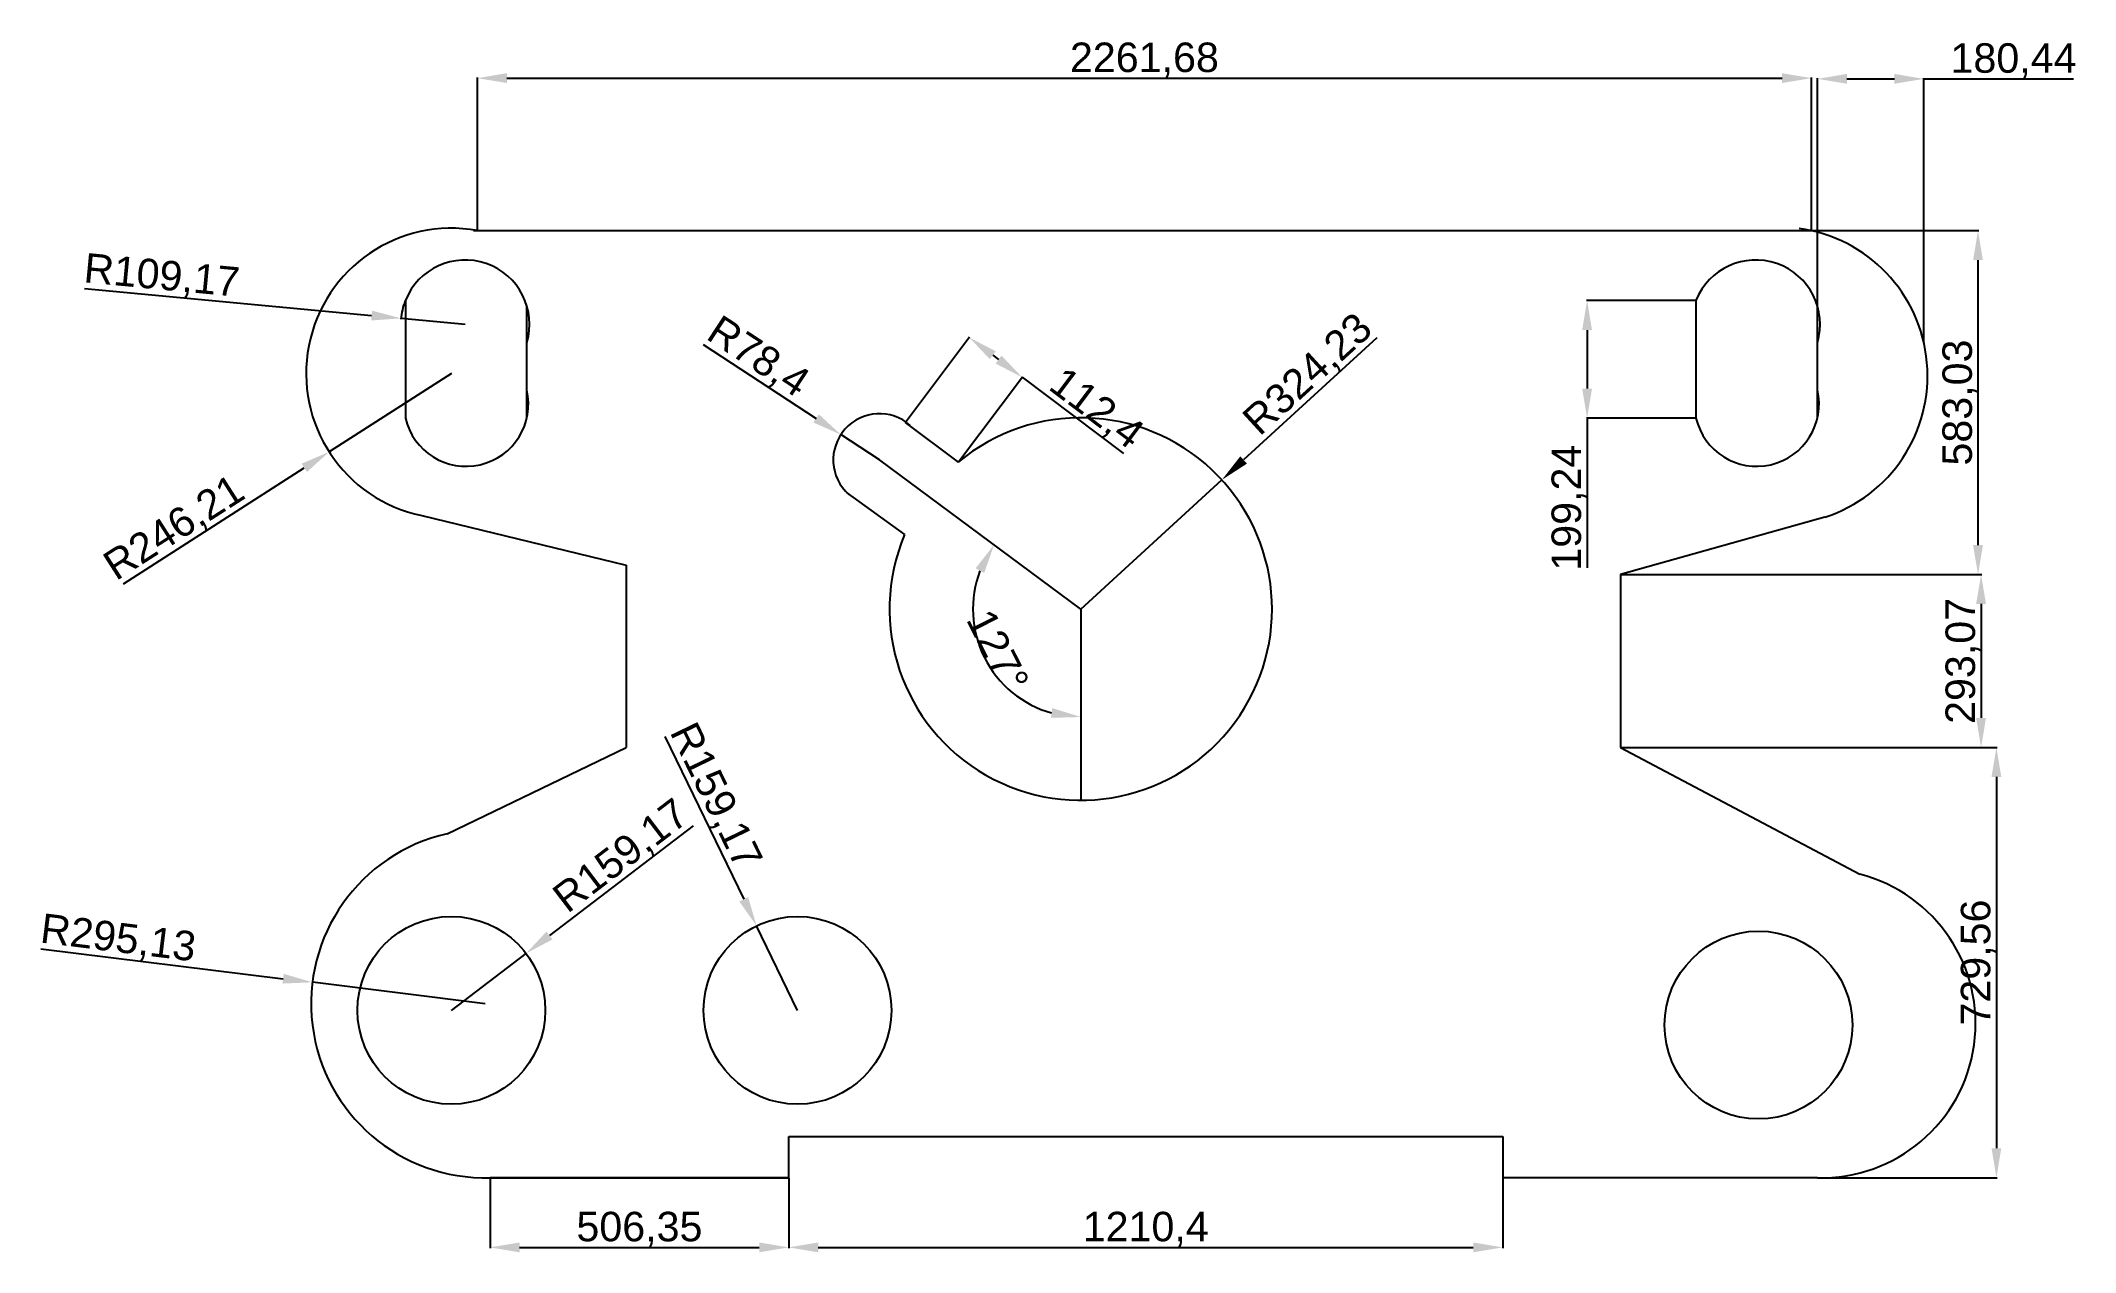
# Model space of a CAD drawing. Header units: millimetres. Extents: x 774 to 4223, y 648 to 2703.
import ezdxf

# ---------------------------------------------------------------- set-up
doc = ezdxf.new("R2010")
doc.units = ezdxf.units.MM
doc.styles.get("Standard").update_dxf_attribs({"font": 'arial.ttf'})
doc.dimstyles.new('ISO-25', dxfattribs={"dimtxt": 50, "dimasz": 50, "dimexe": 1.25, "dimexo": 0.625, "dimtad": 1, "dimtxsty": 'Standard', "dimcen": 2.5, "dimclrt": 2, "dimadec": 0, "dimazin": 0, "dimtfac": 1, "dimtmove": 0, "dimatfit": 3, "dimfxl": 1, "dimlwd": 25, "dimarcsym": 0})

# ---------------------------------------------------------------- blocks, each defined once
blk = doc.blocks.new('*D1')
at = {"color": 0, "lineweight": -2, "transparency": 16777216}
for p, q in [((2240.2, 2056.1), (2348.9, 2200.5)), ((2330.1, 1988.5), (2438.7, 2132.9))]:
    blk.add_line(p, q, dxfattribs=at)
at = {"color": 0, "lineweight": 25, "transparency": 16777216}
for p, q in [((2388.1, 2169.4), (2398, 2162)), ((2437.9, 2131.9), (2609.8, 2002.7))]:
    blk.add_line(p, q, dxfattribs=at)
at = {"color": 0, "transparency": 16777216}
for points in [[(2393.1, 2176.1), (2383.1, 2162.8), (2348.1, 2199.5)], [(2403, 2168.7), (2393, 2155.3), (2437.9, 2131.9)]]:
    blk.add_solid(points, dxfattribs=at)
at = {"layer": 'Defpoints', "color": 0, "transparency": 16777216}
for p in [(2437.9, 2131.9), (2239.9, 2055.6), (2329.7, 1988)]:
    blk.add_point(p, dxfattribs=at)
at = {"color": 2, "transparency": 16777216, "insert": (2562.3, 2076.8), "char_height": 50, "attachment_point": 5, "rotation": 323.0532}
blk.add_mtext('112,4', dxfattribs=at)
blk = doc.blocks.new('*D2')
at = {"color": 0, "lineweight": 25, "transparency": 16777216}
for p, q in [((1897.4, 2187.6), (2088.7, 2062.2)), ((2196.1, 1991.8), (2130.5, 2034.8))]:
    blk.add_line(p, q, dxfattribs=at)
at = {"color": 0, "transparency": 16777216}
blk.add_solid([(2093.3, 2069.2), (2084.1, 2055.2), (2130.5, 2034.8)], dxfattribs=at)
at = {"layer": 'Defpoints', "color": 0, "transparency": 16777216}
for p in [(2130.5, 2034.8), (2196.1, 1991.8)]:
    blk.add_point(p, dxfattribs=at)
at = {"color": 2, "transparency": 16777216, "insert": (1989, 2164.3), "char_height": 50, "attachment_point": 5, "rotation": 326.7556}
blk.add_mtext('R78,4', dxfattribs=at)
blk = doc.blocks.new('*D3')
at = {"color": 0, "lineweight": 25, "transparency": 16777216}
for p, q in [((1880.4, 1371.6), (1636.6, 1185.6)), ((1470.4, 1058.7), (1596.9, 1155.2))]:
    blk.add_line(p, q, dxfattribs=at)
at = {"color": 0, "transparency": 16777216}
blk.add_solid([(1631.6, 1192.2), (1641.7, 1178.9), (1596.9, 1155.2)], dxfattribs=at)
at = {"layer": 'Defpoints', "color": 0, "transparency": 16777216}
for p in [(1596.9, 1155.2), (1470.4, 1058.7)]:
    blk.add_point(p, dxfattribs=at)
at = {"color": 2, "transparency": 16777216, "insert": (1759.8, 1318.1), "char_height": 50, "attachment_point": 5, "rotation": 37.3438}
blk.add_mtext('R159,17', dxfattribs=at)
blk = doc.blocks.new('*D4')
at = {"color": 0, "lineweight": 25, "transparency": 16777216}
for p, q in [((1832.2, 1522.9), (1965.9, 1246.9)), ((2057.1, 1058.7), (1987.7, 1201.9))]:
    blk.add_line(p, q, dxfattribs=at)
at = {"color": 0, "transparency": 16777216}
blk.add_solid([(1973.4, 1250.6), (1958.4, 1243.3), (1987.7, 1201.9)], dxfattribs=at)
at = {"layer": 'Defpoints', "color": 0, "transparency": 16777216}
for p in [(1987.7, 1201.9), (2057.1, 1058.7)]:
    blk.add_point(p, dxfattribs=at)
at = {"color": 2, "transparency": 16777216, "insert": (1915.8, 1420.8), "char_height": 50, "attachment_point": 5, "rotation": 295.8403}
blk.add_mtext('R159,17', dxfattribs=at)
blk = doc.blocks.new('*D5')
at = {"color": 0, "lineweight": 25, "transparency": 16777216}
for p, q in [((3039.5, 2198.9), (2813.3, 1991.8)), ((2537.4, 1739), (2776.5, 1958))]:
    blk.add_line(p, q, dxfattribs=at)
at = {"color": 0, "transparency": 16777216}
blk.add_solid([(2807.7, 1997.9), (2819, 1985.6), (2776.5, 1958)], dxfattribs=at)
at = {"layer": 'Defpoints', "color": 0, "transparency": 16777216}
for p in [(2776.5, 1958), (2537.4, 1739)]:
    blk.add_point(p, dxfattribs=at)
at = {"color": 2, "transparency": 16777216, "insert": (2924.1, 2134.9), "char_height": 50, "attachment_point": 5, "rotation": 42.4884}
blk.add_mtext('R324,23', dxfattribs=at)
blk = doc.blocks.new('*D6')
at = {"color": 0, "lineweight": 25, "transparency": 16777216}
for p, q in [((848.4, 2282.6), (1335.2, 2236.6)), ((1493.7, 2221.6), (1385, 2231.9))]:
    blk.add_line(p, q, dxfattribs=at)
at = {"color": 0, "lineweight": -2, "transparency": 16777216}
blk.add_arc((1493.7, 2221.6), 109.2, 158.5333, 175.2611, dxfattribs=at)
at = {"color": 0, "transparency": 16777216}
blk.add_solid([(1336, 2244.9), (1334.4, 2228.3), (1385, 2231.9)], dxfattribs=at)
at = {"layer": 'Defpoints', "color": 0, "transparency": 16777216}
for p in [(1385, 2231.9), (1493.7, 2221.6)]:
    blk.add_point(p, dxfattribs=at)
at = {"color": 2, "transparency": 16777216, "insert": (979.1, 2301), "char_height": 50, "attachment_point": 5, "rotation": 354.605}
blk.add_mtext('R109,17', dxfattribs=at)
blk = doc.blocks.new('*D7')
at = {"color": 0, "lineweight": 25, "transparency": 16777216}
for p, q in [((1470.4, 2138.4), (1263.1, 2005.5)), ((914.5, 1781.8), (1221, 1978.5))]:
    blk.add_line(p, q, dxfattribs=at)
at = {"color": 0, "transparency": 16777216}
blk.add_solid([(1216.5, 1985.5), (1225.5, 1971.4), (1263.1, 2005.5)], dxfattribs=at)
at = {"layer": 'Defpoints', "color": 0, "transparency": 16777216}
for p in [(1470.4, 2138.4), (1263.1, 2005.5)]:
    blk.add_point(p, dxfattribs=at)
at = {"color": 2, "transparency": 16777216, "insert": (1001.9, 1874.3), "char_height": 50, "attachment_point": 5, "rotation": 32.6764}
blk.add_mtext('R246,21', dxfattribs=at)
blk = doc.blocks.new('*D8')
at = {"color": 0, "lineweight": 25, "transparency": 16777216}
for p, q in [((774.1, 1163.2), (1185.2, 1112.3)), ((1527.7, 1070), (1234.8, 1106.2))]:
    blk.add_line(p, q, dxfattribs=at)
at = {"color": 0, "transparency": 16777216}
blk.add_solid([(1186.2, 1120.6), (1184.1, 1104.1), (1234.8, 1106.2)], dxfattribs=at)
at = {"layer": 'Defpoints', "color": 0, "transparency": 16777216}
for p in [(1234.8, 1106.2), (1527.7, 1070)]:
    blk.add_point(p, dxfattribs=at)
at = {"color": 2, "transparency": 16777216, "insert": (905.2, 1177.9), "char_height": 50, "attachment_point": 5, "rotation": 352.9487}
blk.add_mtext('R295,13', dxfattribs=at)
blk = doc.blocks.new('*D9')
at = {"color": 0, "lineweight": -2, "transparency": 16777216}
for p, q in [((1514.4, 2381.2), (1514.4, 2640.4)), ((3776.1, 2381.2), (3776.1, 2640.4))]:
    blk.add_line(p, q, dxfattribs=at)
at = {"color": 0, "lineweight": 25, "transparency": 16777216}
blk.add_line((1564.4, 2639.1), (3726.1, 2639.1), dxfattribs=at)
at = {"color": 0, "transparency": 16777216}
for points in [[(1564.4, 2647.5), (1564.4, 2630.8), (1514.4, 2639.1)], [(3726.1, 2647.5), (3726.1, 2630.8), (3776.1, 2639.1)]]:
    blk.add_solid(points, dxfattribs=at)
at = {"layer": 'Defpoints', "color": 0, "transparency": 16777216}
for p in [(3776.1, 2639.1), (1514.4, 2380.6), (3776.1, 2380.6)]:
    blk.add_point(p, dxfattribs=at)
at = {"color": 2, "transparency": 16777216, "insert": (2645.2, 2669.8), "char_height": 50, "attachment_point": 5}
blk.add_mtext('2261,68', dxfattribs=at)
blk = doc.blocks.new('*D10')
at = {"color": 0, "lineweight": -2, "transparency": 16777216}
for p, q in [((3452.8, 1797.6), (4064.8, 1797.6)), ((3452.8, 1504.5), (4064.8, 1504.5))]:
    blk.add_line(p, q, dxfattribs=at)
at = {"color": 0, "lineweight": 25, "transparency": 16777216}
blk.add_line((4063.6, 1747.6), (4063.6, 1554.5), dxfattribs=at)
at = {"color": 0, "transparency": 16777216}
for points in [[(4055.2, 1747.6), (4071.9, 1747.6), (4063.6, 1797.6)], [(4055.2, 1554.5), (4071.9, 1554.5), (4063.6, 1504.5)]]:
    blk.add_solid(points, dxfattribs=at)
at = {"layer": 'Defpoints', "color": 0, "transparency": 16777216}
for p in [(3452.1, 1797.6), (3452.1, 1504.5), (4063.6, 1504.5)]:
    blk.add_point(p, dxfattribs=at)
at = {"color": 2, "transparency": 16777216, "insert": (4032.9, 1651.1), "char_height": 50, "attachment_point": 5, "rotation": 90}
blk.add_mtext('293,07', dxfattribs=at)
blk = doc.blocks.new('*D11')
at = {"color": 0, "lineweight": -2, "transparency": 16777216}
for p, q in [((3758.6, 2380.6), (4059.6, 2380.6)), ((3452.8, 1797.6), (4059.6, 1797.6))]:
    blk.add_line(p, q, dxfattribs=at)
at = {"color": 0, "lineweight": 25, "transparency": 16777216}
blk.add_line((4058.4, 1847.6), (4058.4, 2330.6), dxfattribs=at)
at = {"color": 0, "transparency": 16777216}
for points in [[(4050, 2330.6), (4066.7, 2330.6), (4058.4, 2380.6)], [(4050, 1847.6), (4066.7, 1847.6), (4058.4, 1797.6)]]:
    blk.add_solid(points, dxfattribs=at)
at = {"layer": 'Defpoints', "color": 0, "transparency": 16777216}
for p in [(3758, 2380.6), (4058.4, 2380.6), (3452.1, 1797.6)]:
    blk.add_point(p, dxfattribs=at)
at = {"color": 2, "transparency": 16777216, "insert": (4027.7, 2089.1), "char_height": 50, "attachment_point": 5, "rotation": 90}
blk.add_mtext('583,03', dxfattribs=at)
blk = doc.blocks.new('*D12')
at = {"color": 0, "lineweight": -2, "transparency": 16777216}
for p, q in [((3452.8, 1504.5), (4090.9, 1504.5)), ((3786.7, 775), (4090.9, 775))]:
    blk.add_line(p, q, dxfattribs=at)
at = {"color": 0, "lineweight": 25, "transparency": 16777216}
blk.add_line((4089.6, 1454.5), (4089.6, 825), dxfattribs=at)
at = {"color": 0, "transparency": 16777216}
for points in [[(4081.3, 1454.5), (4097.9, 1454.5), (4089.6, 1504.5)], [(4081.3, 825), (4097.9, 825), (4089.6, 775)]]:
    blk.add_solid(points, dxfattribs=at)
at = {"layer": 'Defpoints', "color": 0, "transparency": 16777216}
for p in [(3452.1, 1504.5), (3786.1, 775), (4089.6, 775)]:
    blk.add_point(p, dxfattribs=at)
at = {"color": 2, "transparency": 16777216, "insert": (4058.9, 1139.7), "char_height": 50, "attachment_point": 5, "rotation": 90}
blk.add_mtext('729,56', dxfattribs=at)
blk = doc.blocks.new('*D13')
at = {"color": 0, "lineweight": -2, "transparency": 16777216}
for p, q in [((2042.2, 774.3), (2042.2, 655.5)), ((3252.6, 774.3), (3252.6, 655.5))]:
    blk.add_line(p, q, dxfattribs=at)
at = {"color": 0, "lineweight": 25, "transparency": 16777216}
blk.add_line((2092.2, 656.8), (3202.6, 656.8), dxfattribs=at)
at = {"color": 0, "transparency": 16777216}
for points in [[(2092.2, 665.1), (2092.2, 648.5), (2042.2, 656.8)], [(3202.6, 665.1), (3202.6, 648.5), (3252.6, 656.8)]]:
    blk.add_solid(points, dxfattribs=at)
at = {"layer": 'Defpoints', "color": 0, "transparency": 16777216}
for p in [(2042.2, 775), (3252.6, 775), (3252.6, 656.8)]:
    blk.add_point(p, dxfattribs=at)
at = {"color": 2, "transparency": 16777216, "insert": (2647.4, 687.5), "char_height": 50, "attachment_point": 5}
blk.add_mtext('1210,4', dxfattribs=at)
blk = doc.blocks.new('*D14')
at = {"color": 0, "lineweight": -2, "transparency": 16777216}
for p, q in [((1535.9, 774.3), (1535.9, 655.5)), ((2042.2, 774.3), (2042.2, 655.5))]:
    blk.add_line(p, q, dxfattribs=at)
at = {"color": 0, "lineweight": 25, "transparency": 16777216}
blk.add_line((1585.9, 656.8), (1992.2, 656.8), dxfattribs=at)
at = {"color": 0, "transparency": 16777216}
for points in [[(1585.9, 665.1), (1585.9, 648.5), (1535.9, 656.8)], [(1992.2, 665.1), (1992.2, 648.5), (2042.2, 656.8)]]:
    blk.add_solid(points, dxfattribs=at)
at = {"layer": 'Defpoints', "color": 0, "transparency": 16777216}
for p in [(1535.9, 775), (2042.2, 775), (2042.2, 656.8)]:
    blk.add_point(p, dxfattribs=at)
at = {"color": 2, "transparency": 16777216, "insert": (1789.1, 687.5), "char_height": 50, "attachment_point": 5}
blk.add_mtext('506,35', dxfattribs=at)
blk = doc.blocks.new('*D15')
at = {"color": 0, "lineweight": -2, "transparency": 16777216}
for p, q in [((3579.6, 2262.1), (3394.4, 2262.1)), ((3579.6, 2062.9), (3394.4, 2062.9))]:
    blk.add_line(p, q, dxfattribs=at)
at = {"color": 0, "lineweight": 25, "transparency": 16777216}
for p, q in [((3395.7, 2212.1), (3395.7, 2112.9)), ((3395.7, 2062.9), (3395.7, 1809))]:
    blk.add_line(p, q, dxfattribs=at)
at = {"color": 0, "transparency": 16777216}
for points in [[(3387.3, 2212.1), (3404, 2212.1), (3395.7, 2262.1)], [(3387.3, 2112.9), (3404, 2112.9), (3395.7, 2062.9)]]:
    blk.add_solid(points, dxfattribs=at)
at = {"layer": 'Defpoints', "color": 0, "transparency": 16777216}
for p in [(3580.2, 2262.1), (3395.7, 2062.9), (3580.2, 2062.9)]:
    blk.add_point(p, dxfattribs=at)
at = {"color": 2, "transparency": 16777216, "insert": (3365, 1910.9), "char_height": 50, "attachment_point": 5, "rotation": 90}
blk.add_mtext('199,24', dxfattribs=at)
blk = doc.blocks.new('*D16')
at = {"color": 0, "lineweight": -2, "transparency": 16777216}
for p, q in [((3786.2, 2191.1), (3786.2, 2639.2)), ((3966.6, 2191.1), (3966.6, 2639.2))]:
    blk.add_line(p, q, dxfattribs=at)
at = {"color": 0, "lineweight": 25, "transparency": 16777216}
for p, q in [((3836.2, 2637.9), (3916.6, 2637.9)), ((3966.6, 2637.9), (4220.5, 2637.9))]:
    blk.add_line(p, q, dxfattribs=at)
at = {"color": 0, "transparency": 16777216}
for points in [[(3836.2, 2646.3), (3836.2, 2629.6), (3786.2, 2637.9)], [(3916.6, 2646.3), (3916.6, 2629.6), (3966.6, 2637.9)]]:
    blk.add_solid(points, dxfattribs=at)
at = {"layer": 'Defpoints', "color": 0, "transparency": 16777216}
for p in [(3966.6, 2637.9), (3786.2, 2190.4), (3966.6, 2190.4)]:
    blk.add_point(p, dxfattribs=at)
at = {"color": 2, "transparency": 16777216, "insert": (4118.6, 2668.6), "char_height": 50, "attachment_point": 5}
blk.add_mtext('180,44', dxfattribs=at)
blk = doc.blocks.new('*D19')
at = {"color": 0, "lineweight": 25, "transparency": 16777216}
blk.add_arc((2537.4, 1739), 183, 159.1742, 254.2971, dxfattribs=at)
at = {"color": 0, "transparency": 16777216}
for points in [[(2359, 1808.1), (2373.6, 1800.1), (2390.3, 1847.9)], [(2489, 1571.1), (2486.7, 1554.6), (2537.4, 1556)]]:
    blk.add_solid(points, dxfattribs=at)
at = {"layer": 'Defpoints', "color": 0, "transparency": 16777216}
for p in [(2196.1, 1991.8), (2537.4, 1739), (2537.4, 1739), (2355.2, 1721), (2537.4, 1414.8)]:
    blk.add_point(p, dxfattribs=at)
at = {"color": 2, "transparency": 16777216, "insert": (2396.9, 1668.3), "char_height": 50, "attachment_point": 5, "rotation": 296.7356}
blk.add_mtext('127°', dxfattribs=at)

msp = doc.modelspace()

# ---------------------------------------------------------------- linework, layer by layer
for p, q in [((1507.801, 2380.62), (3757.988, 2380.62)), ((1392.327, 2262.144), (1392.327, 2062.905)), ((1598.308, 2062.905), (1598.308, 2252.791)), ((3580.186, 2262.144), (3580.186, 2062.905)), ((3786.167, 2062.905), (3786.167, 2252.791)), ((2239.874, 2055.578), (2329.704, 1988.016)), ((2537.366, 1739.016), (2196.102, 1991.803)), ((2140.973, 1936.124), (2238.688, 1865.175)), ((1420.056, 1897.364), (1766.838, 1813.184)), ((3798.56, 1894.635), (3452.138, 1797.595)), ((1766.838, 1813.184), (1766.838, 1504.523)), ((3452.138, 1797.595), (3452.138, 1504.523)), ((2537.366, 1739.016), (2537.366, 1739.016)), ((2537.366, 1739.016), (2537.366, 1739.016)), ((2537.366, 1739.016), (2537.366, 1739.016)), ((2537.366, 1739.016), (2537.366, 1739.016)), ((2537.366, 1739.016), (2537.366, 1414.786)), ((1463.281, 1357.988), (1766.838, 1504.523)), ((3452.138, 1504.523), (3857.858, 1289.396)), ((2042.242, 774.962), (2042.242, 844.644)), ((2042.242, 844.644), (3252.638, 844.644)), ((3252.638, 844.644), (3252.638, 774.962)), ((1535.89, 774.962), (2042.242, 774.962)), ((2042.242, 774.962), (1535.89, 774.962)), ((3786.077, 774.962), (3252.638, 774.962))]:
    msp.add_line(p, q)
for centre in [(1470.35, 1058.681), (2057.084, 1058.681), (3686.207, 1033.738)]:
    msp.add_circle(centre, 159.167)
for centre, radius, start, end in [((1470.35, 2138.383), 246.21, 79.692979, 258.212969), ((3720.635, 2134.543), 252.246, 287.994476, 82.165238), ((1493.689, 2221.613), 109.166, 343.405204, 158.205314), ((3681.548, 2221.613), 109.166, 343.405204, 158.205314), ((1495.318, 2086.744), 105.714, 193.03271, 13.03271), ((3683.176, 2086.744), 105.714, 193.03271, 13.03271), ((2196.102, 1991.803), 78.399, 48.265981, 228.265981), ((2537.366, 1739.016), 324.229, 157.10109, 129.827484), ((1527.674, 1069.973), 295.125, 102.602609, 271.595267), ((3792.977, 1036.225), 261.353, 268.487085, 75.626018)]:
    msp.add_arc(centre, radius, start, end)

# ---------------------------------------------------------------- dimensions: what is measured, and where the dimension line sits
for base, p1, p2, picture, middle in [((3776.078, 2639.1315), (1514.4028, 2380.6202), (3776.078, 2380.6202), '*D9', (2645.2404, 2669.8042)), ((3966.611, 2637.925), (3786.167, 2190.435), (3966.611, 2190.435), '*D16', (4118.566, 2668.598)), ((2042.242, 656.795), (1535.89, 774.962), (2042.242, 774.962), '*D14', (1789.066, 687.468)), ((3252.638, 656.795), (2042.242, 774.962), (3252.638, 774.962), '*D13', (2647.44, 687.468))]:
    dim = msp.add_linear_dim(base=base, p1=p1, p2=p2, dimstyle='ISO-25')
    dim.commit()
    dim.dimension.update_dxf_attribs({"geometry": picture, "text_midpoint": middle})
for base, p1, p2, picture, middle in [((4058.3765, 2380.6202), (3452.1376, 1797.5949), (3757.9882, 2380.6202), '*D11', (4027.7038, 2089.1075)), ((3395.661, 2062.905), (3580.186, 2262.144), (3580.186, 2062.905), '*D15', (3364.988, 1910.95)), ((4063.582, 1504.523), (3452.138, 1797.595), (3452.138, 1504.523), '*D10', (4032.91, 1651.059)), ((4089.612, 774.962), (3452.138, 1504.523), (3786.077, 774.962), '*D12', (4058.939, 1139.743))]:
    dim = msp.add_linear_dim(base=base, p1=p1, p2=p2, angle=90, dimstyle='ISO-25')
    dim.commit()
    dim.dimension.update_dxf_attribs({"geometry": picture, "text_midpoint": middle})
for center, mpoint, picture, middle in [((1493.6895, 2221.6133), (1385.0075, 2231.8771), '*D6', (976.2054, 2270.4839)), ((1470.35, 2138.383), (1263.107, 2005.455), '*D7', (1018.444, 1848.527)), ((1527.674, 1069.973), (1234.781, 1106.202), '*D8', (901.476, 1147.43))]:
    dim = msp.add_radius_dim(center=center, mpoint=mpoint, dimstyle='ISO-25')
    dim.commit()
    dim.dimension.update_dxf_attribs({"geometry": picture, "text_midpoint": middle, "dimtype": 164})
for center, mpoint, picture, middle in [((2537.366, 1739.016), (2776.457, 1958.013), '*D5', (2924.118, 2134.86)), ((2196.102, 1991.803), (2130.533, 2034.782), '*D2', (1988.957, 2164.259)), ((2057.084, 1058.681), (1987.709, 1201.933), '*D4', (1915.791, 1420.808)), ((1470.35, 1058.681), (1596.89, 1155.231), '*D3', (1759.814, 1318.124))]:
    dim = msp.add_radius_dim(center=center, mpoint=mpoint, dimstyle='ISO-25')
    dim.commit()
    dim.dimension.update_dxf_attribs({"geometry": picture, "text_midpoint": middle})
dim = msp.add_aligned_dim(p1=(2239.874, 2055.578), p2=(2329.704, 1988.016), distance=180.087, dimstyle='ISO-25')
dim.commit()
dim.dimension.update_dxf_attribs({"geometry": '*D1', "text_midpoint": (2562.305, 2076.792)})
dim = msp.add_angular_dim_2l(base=(2355.245, 1721.006), line1=((2537.366, 1739.016), (2537.366, 1414.786)), line2=((2537.366, 1739.016), (2196.102, 1991.803)), dimstyle='ISO-25')
dim.commit()
dim.dimension.update_dxf_attribs({"geometry": '*D19', "text_midpoint": (2396.899, 1668.258)})

doc.saveas('drawing.dxf')
